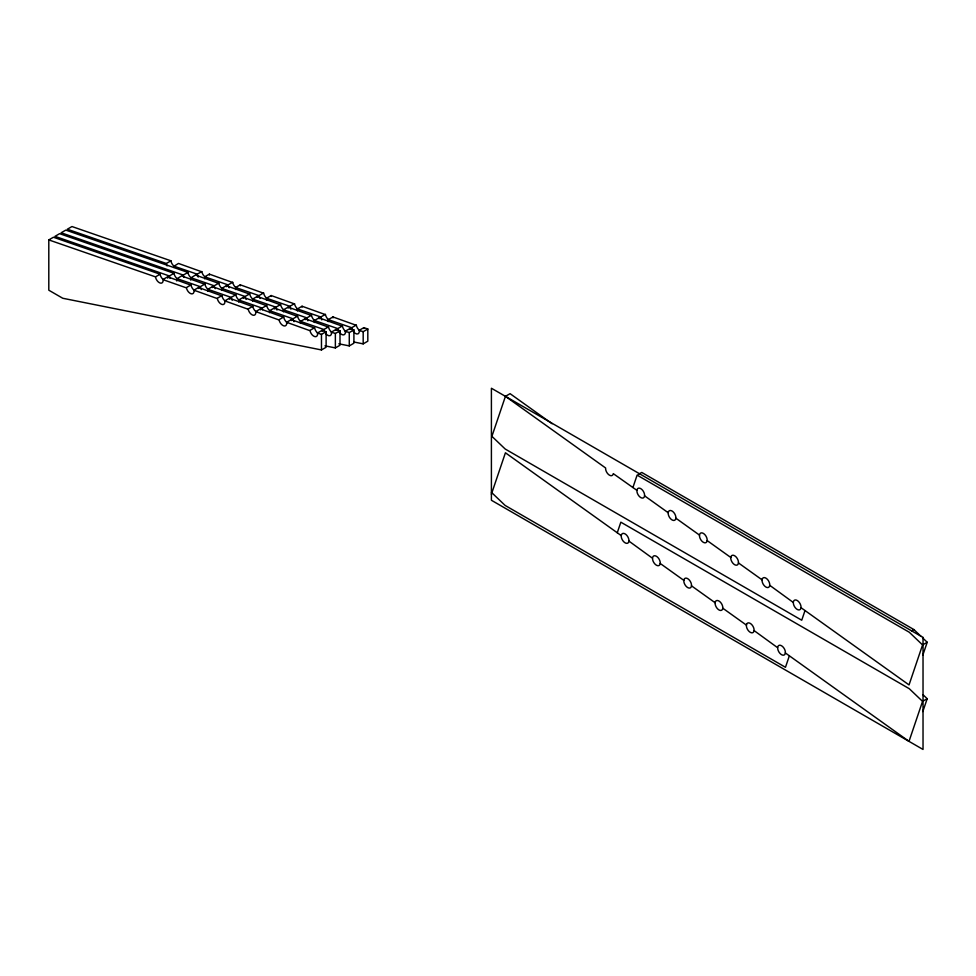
<?xml version="1.0" encoding="UTF-8"?>
<svg xmlns="http://www.w3.org/2000/svg" width="976" height="976" viewBox="0 0 976 976"><rect width="100%" height="100%" fill="white"/><g stroke="black" fill="none" stroke-linecap="round" stroke-linejoin="round"><path stroke-width="1.46" d="M621.273 535.629L621.248 536.605A5.466 3.148 60 0 0 624.982 542.754A5.466 3.148 60 0 0 628.91 541.277L628.934 540.826A5.466 3.148 60 0 0 625.811 534.384A5.466 3.148 60 0 0 621.419 534.86L621.273 535.629L505.422 452.791L491.404 494.21M777.701 647.478L777.701 647.295A5.466 3.148 60 0 1 781.642 645.819A5.466 3.148 60 0 1 785.375 651.98L785.204 653.725A5.466 3.148 60 0 1 780.824 654.188A5.466 3.148 60 0 1 777.677 647.747L754.045 630.557M793.354 602.216L793.366 602.033A5.466 3.148 60 0 1 797.307 600.557A5.466 3.148 60 0 1 801.028 606.718L800.857 608.463A5.466 3.148 60 0 1 796.477 608.926A5.466 3.148 60 0 1 793.329 602.485L769.698 585.295M637.072 489.586L636.901 490.635A5.466 3.148 60 0 0 640.049 497.077A5.466 3.148 60 0 0 644.428 496.601L644.599 495.552A5.466 3.148 60 0 0 641.464 489.122A5.466 3.148 60 0 0 637.084 489.598M652.554 558.004L652.7 557.223A5.466 3.148 60 0 1 657.092 556.759A5.466 3.148 60 0 1 660.24 563.201L660.057 564.238A5.466 3.148 60 0 1 655.677 564.701A5.466 3.148 60 0 1 652.529 558.26L628.886 541.082M707.124 540.558L707.173 540.301A5.466 3.148 60 0 0 704.038 533.872A5.466 3.148 60 0 0 699.658 534.336L699.475 535.373A5.466 3.148 60 0 0 702.622 541.814A5.466 3.148 60 0 0 707.002 541.351L707.136 540.57L730.804 557.491M730.926 556.698L730.756 557.747A5.466 3.148 60 0 0 733.903 564.189A5.466 3.148 60 0 0 738.283 563.713L738.454 562.664A5.466 3.148 60 0 0 735.331 556.235A5.466 3.148 60 0 0 730.951 556.71M746.555 624.335L746.384 625.372A5.466 3.148 60 0 0 749.531 631.814A5.466 3.148 60 0 0 753.911 631.35L754.082 630.301A5.466 3.148 60 0 0 750.959 623.871A5.466 3.148 60 0 0 746.579 624.335M552.135 423.743L510.07 393.67L505.434 396.341L491.904 436.333L505.178 449.009L801.735 620.224L805.017 610.549M617.259 532.762L620.846 522.184L909.278 688.702L922.552 701.378L909.01 741.37L785.338 652.932M632.924 487.5L637.108 475.117L909.29 632.253L922.564 644.929L909.034 684.92L800.991 607.67M789.352 655.811L785.473 667.291L505.153 505.458L491.404 492.319M922.845 655.103L927.2 642.257L923.113 638.353M922.832 711.565L927.188 698.706L923.101 694.802M48.8 239.913L155.489 276.867L155.733 277.953A5.466 3.148 60 0 0 160.357 283.089A5.466 3.148 60 0 0 163.077 279.685L186.428 287.883A5.466 3.148 60 0 0 190.662 293.593A5.466 3.148 60 0 0 194.017 291.104L193.919 290.189L217.319 298.583A5.466 3.148 60 0 0 221.552 304.292A5.466 3.148 60 0 0 224.907 301.816L224.809 300.889L248.221 309.282A5.466 3.148 60 0 0 252.455 315.004A5.466 3.148 60 0 0 255.81 312.515L255.712 311.588L279.112 319.994A5.466 3.148 60 0 0 283.345 325.703A5.466 3.148 60 0 0 286.712 323.215L286.602 322.287L310.014 330.693A5.466 3.148 60 0 0 314.248 336.403A5.466 3.148 60 0 0 317.603 333.926L317.505 332.999L322.141 330.315L326.106 331.694L326.106 347.261L321.47 349.945L62.769 298.266L48.8 290.201L48.8 239.913L53.436 237.241L160.125 274.195L160.357 275.269A5.466 3.148 60 0 0 163.48 279.697M170.934 260.812L71.968 226.542L67.344 229.214L166.298 263.496L170.934 260.812L171.178 261.897A5.466 3.148 60 0 0 174.301 266.326M155.489 276.867L160.125 274.195M173.911 267.485A5.466 3.148 60 0 0 173.887 266.302L178.474 263.435L201.873 271.828A5.466 3.148 60 0 0 205.607 277.282M163.029 279.478L167.665 276.806L191.052 285.199A5.466 3.148 60 0 0 194.785 290.665M174.021 273.304L59.609 233.667L54.985 236.351L169.385 275.976L174.021 273.304L174.265 274.378A5.466 3.148 60 0 0 177.388 278.807M176.766 280.966A5.466 3.148 60 0 0 176.973 278.794L181.56 275.915L204.96 284.309A5.466 3.148 60 0 0 208.693 289.774M187.929 272.414L65.795 230.104L61.159 232.776L183.293 275.086L187.929 272.414L188.173 273.487A5.466 3.148 60 0 0 191.296 277.916M190.674 280.075A5.466 3.148 60 0 0 190.881 277.904L195.468 275.025L218.868 283.418A5.466 3.148 60 0 0 221.601 288.152M173.838 266.106L197.201 274.195L201.837 271.523M204.704 278.807A5.466 3.148 60 0 0 204.826 277.733L204.728 276.806L209.364 274.134L232.764 282.528A5.466 3.148 60 0 0 236.497 287.993M186.392 287.578L191.028 284.907M193.919 290.189L198.555 287.505L221.955 295.911A5.466 3.148 60 0 0 225.688 301.364M176.924 278.587L200.3 286.688L204.923 284.004M207.79 291.299A5.466 3.148 60 0 0 207.925 290.214L207.815 289.286L212.451 286.615L235.863 295.02A5.466 3.148 60 0 0 239.584 300.474M190.832 277.696L214.195 285.797L218.831 283.113M221.686 290.409A5.466 3.148 60 0 0 221.82 289.323L221.723 288.396L226.359 285.724L249.758 294.13A5.466 3.148 60 0 0 253.492 299.583M204.728 276.806L228.103 284.907L232.739 282.223M217.282 298.278L221.918 295.606M235.594 289.518A5.466 3.148 60 0 0 235.728 288.432L235.631 287.505L240.267 284.833L263.666 293.227A5.466 3.148 60 0 0 267.4 298.693M224.809 300.889L229.445 298.217L252.857 306.61A5.466 3.148 60 0 0 256.578 312.064M207.815 289.286L231.19 297.387L235.826 294.715M238.681 301.999A5.466 3.148 60 0 0 238.815 300.925L238.717 299.998L243.353 297.314L266.753 305.72A5.466 3.148 60 0 0 270.486 311.173M221.723 288.396L245.098 296.497L249.734 293.825M252.589 301.108A5.466 3.148 60 0 0 252.723 300.035L252.625 299.107L257.261 296.423L280.661 304.829A5.466 3.148 60 0 0 284.394 310.283M235.631 287.505L258.994 295.606L263.63 292.922M266.497 300.218A5.466 3.148 60 0 0 266.619 299.132L266.521 298.217L271.157 295.533L294.569 303.939A5.466 3.148 60 0 0 298.29 309.392M248.185 308.977L252.821 306.305M255.712 311.588L260.348 308.916L283.748 317.31A5.466 3.148 60 0 0 287.481 322.775M238.717 299.998L262.093 308.087L266.729 305.415M269.583 312.698A5.466 3.148 60 0 0 269.718 311.625L269.62 310.697L274.244 308.026L297.656 316.419A5.466 3.148 60 0 0 301.389 321.885M252.625 299.107L275.988 307.196L280.624 304.524M283.491 311.808A5.466 3.148 60 0 0 283.613 310.734L283.516 309.807L288.152 307.135L311.551 315.529A5.466 3.148 60 0 0 314.284 320.262M266.521 298.217L289.896 306.305L294.532 303.634M297.387 310.917A5.466 3.148 60 0 0 297.521 309.843L297.424 308.916L302.06 306.232L325.459 314.638A5.466 3.148 60 0 0 328.192 319.372M279.087 319.689L283.711 317.005M286.602 322.287L291.238 319.616L314.65 328.021A5.466 3.148 60 0 0 318.371 333.475M269.62 310.697L292.983 318.798L297.619 316.114M300.474 323.41A5.466 3.148 60 0 0 300.608 322.324L300.51 321.397L305.146 318.725L328.546 327.119A5.466 3.148 60 0 0 332.279 332.584M283.516 309.807L306.891 317.895L311.527 315.224M314.382 322.507A5.466 3.148 60 0 0 314.516 321.433L314.418 320.506L319.054 317.834L342.454 326.228A5.466 3.148 60 0 0 346.187 331.694M297.424 308.916L320.787 317.005L325.423 314.333M328.29 321.616A5.466 3.148 60 0 0 328.424 320.543L328.314 319.616L332.95 316.944L356.362 325.337A5.466 3.148 60 0 0 360.083 330.803M309.978 330.388L314.614 327.716M300.51 321.397L323.886 329.498L328.522 326.826M317.505 332.999L321.47 334.365L326.106 331.694M325.716 333.548A5.466 3.148 60 0 0 331.511 333.023L331.413 332.108L336.049 329.424L340.002 330.803L340.002 345.236L335.366 347.92L324.947 345.833M314.418 320.506L337.781 328.607L342.417 325.923M331.413 332.108L335.366 333.475L340.002 330.803M337.781 328.607L337.818 328.912A5.466 3.148 60 0 0 342.051 334.622A5.466 3.148 60 0 0 345.406 332.133L345.309 331.206L349.945 328.534L353.91 329.912L353.91 343.21L349.274 345.894L338.843 343.808M328.314 319.616L351.689 327.716L356.325 325.032M345.309 331.206L349.274 332.584L353.91 329.912M353.519 331.767A5.466 3.148 60 0 0 359.314 331.242L359.217 330.315L363.853 327.643L367.818 329.022L367.818 341.185L363.182 343.869L354.227 342.076M359.217 330.315L363.182 331.694L367.818 329.022M638.267 474.446L641.744 472.433L913.926 629.581L921.076 636.413M911.608 630.923L913.926 629.581M922.564 644.929L927.2 642.257M922.552 701.378L927.188 698.706M505.434 396.341L605.645 468.004L605.62 468.968A5.466 3.148 60 0 0 609.353 475.117A5.466 3.148 60 0 0 613.282 473.641L636.938 490.379M644.55 495.808L668.231 512.742M675.843 518.183L699.524 535.116M738.417 562.92L762.097 579.854M660.179 563.445L683.859 580.378M691.472 585.82L715.152 602.753M722.752 608.194L746.433 625.116M183.293 275.086L183.537 276.171A5.466 3.148 60 0 0 184.061 277.465M169.385 275.976L169.629 277.062A5.466 3.148 60 0 0 170.153 278.355M166.298 263.496L166.542 264.569A5.466 3.148 60 0 0 167.067 265.862M167.665 276.806L167.701 277.013A5.466 3.148 60 0 1 167.738 278.184M363.853 327.643L363.95 328.57M351.689 327.716L351.726 328.021A5.466 3.148 60 0 0 352.726 330.596M349.945 328.534L350.042 329.461M336.049 329.424L336.147 330.352M332.95 316.944L333.048 317.871M323.886 329.498L323.91 329.803A5.466 3.148 60 0 0 324.91 332.377M320.787 317.005L320.823 317.31A5.466 3.148 60 0 0 321.824 319.884M322.141 330.315L322.239 331.242M319.054 317.834L319.152 318.762M306.891 317.895L306.928 318.2A5.466 3.148 60 0 0 307.916 320.787M305.146 318.725L305.244 319.652M302.06 306.232L302.157 307.159M292.983 318.798L293.02 319.103A5.466 3.148 60 0 0 294.02 321.677M289.896 306.305L289.933 306.61A5.466 3.148 60 0 0 290.933 309.185M291.238 319.616L291.336 320.543M288.152 307.135L288.249 308.05M275.988 307.196L276.025 307.501A5.466 3.148 60 0 0 277.025 310.075M274.244 308.026L274.354 308.953M271.157 295.533L271.255 296.46M262.093 308.087L262.117 308.392A5.466 3.148 60 0 0 262.507 309.697M258.994 295.606L259.03 295.911A5.466 3.148 60 0 0 260.031 298.485M260.348 308.916L260.446 309.843M257.261 296.423L257.359 297.351M245.098 296.497L245.122 296.802A5.466 3.148 60 0 0 246.123 299.376M243.353 297.314L243.451 298.241M240.267 284.833L240.364 285.761M231.19 297.387L231.227 297.692A5.466 3.148 60 0 0 232.227 300.266M228.103 284.907L228.14 285.199A5.466 3.148 60 0 0 229.128 287.786M229.445 298.217L229.543 299.132M226.359 285.724L226.456 286.651M214.195 285.797L214.232 286.102A5.466 3.148 60 0 0 215.232 288.676M212.451 286.615L212.548 287.542M209.364 274.134L209.462 275.061M200.3 286.688L200.324 286.993A5.466 3.148 60 0 0 201.324 289.567M197.201 274.195L197.237 274.5A5.466 3.148 60 0 0 198.238 277.074M198.555 287.505L198.653 288.432M363.182 331.694L363.182 343.869M349.274 332.584L349.274 345.894M335.366 333.475L335.366 347.92M321.47 334.365L321.47 349.945M668.353 511.949L668.182 512.998A5.466 3.148 60 0 0 671.329 519.439A5.466 3.148 60 0 0 675.709 518.976L675.88 517.927A5.466 3.148 60 0 0 672.757 511.497A5.466 3.148 60 0 0 668.365 511.961M683.981 579.585L683.81 580.635A5.466 3.148 60 0 0 686.958 587.076A5.466 3.148 60 0 0 691.337 586.613L691.508 585.563A5.466 3.148 60 0 0 688.385 579.134A5.466 3.148 60 0 0 683.993 579.598M715.274 601.96L715.103 603.009A5.466 3.148 60 0 0 718.251 609.451A5.466 3.148 60 0 0 722.63 608.975L722.801 607.938A5.466 3.148 60 0 0 719.654 601.497A5.466 3.148 60 0 0 715.274 601.96M762.219 579.061L762.049 580.11A5.466 3.148 60 0 0 765.196 586.552A5.466 3.148 60 0 0 769.576 586.088L769.747 585.039A5.466 3.148 60 0 0 766.611 578.609A5.466 3.148 60 0 0 762.232 579.073M923.028 637.438L491.404 388.241L491.404 500.261L923.028 749.458L923.028 637.438"/></g></svg>
